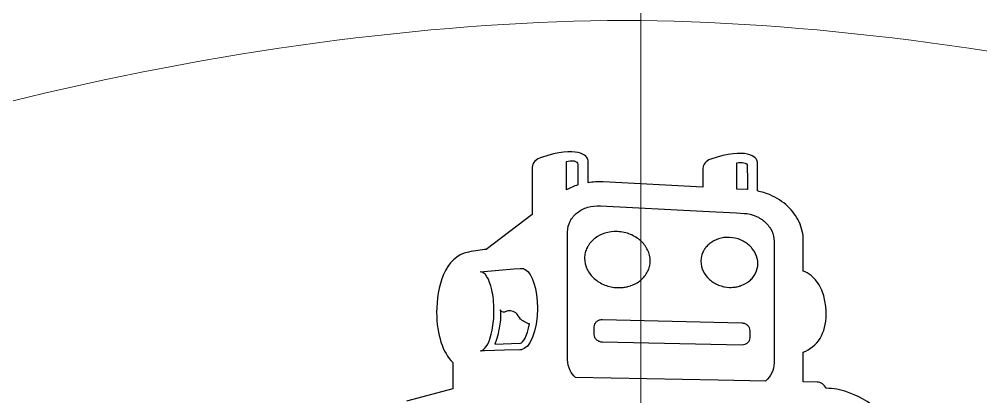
# Model space of a CAD drawing. Header units: millimetres. Extents: x -1949 to 1995, y -1808 to 1842.
# Drawn here: x -1389.8 to -1263.7, y -410.7 to -361.1 of the extents above; entities that cross this region are included whole.
import ezdxf

# ---------------------------------------------------------------- set-up
doc = ezdxf.new("R2010")
doc.units = ezdxf.units.MM
doc.layers.add('Front', color=1, linetype='Continuous', lineweight=0, true_color=0xff0000)
doc.layers.add('Referance lines', color=2, linetype='Continuous', lineweight=0, true_color=0xffff00)
doc.layers.add('TEXT', color=5, linetype='Continuous', true_color=0x0000ff)

msp = doc.modelspace()

# ---------------------------------------------------------------- linework, layer by layer
at = {"layer": 'Front', "color": 1, "true_color": 0xff0000}
for points in [[(-1310.49701, -361.30707), (-1356.49367, -361.30707), (-1423.95658, -375.46533), (-1459.03503, -399.59874)], [(-1161.9601, -399.59874), (-1197.03854, -375.46656), (-1264.50173, -361.30707), (-1310.49701, -361.30707)]]:
    msp.add_open_spline(points, degree=3, dxfattribs=at)
at = {"layer": 'Referance lines', "color": 2, "true_color": 0xffff00}
for p, q in [((-1308.28862, 607.2217), (-1308.28862, -592.7783)), ((-1308.28862, 479.24482), (-1308.28862, -361.32843))]:
    msp.add_line(p, q, dxfattribs=at)
at = {"layer": 'Referance lines'}
msp.add_line((-1308.28862, -556.27815), (-1308.28862, 578.7217), dxfattribs=at)
at = {"layer": 'TEXT', "color": 5, "true_color": 0x0000ff}
for points in [[(-1315.21365, -382.56968), (-1315.21365, -379.68466)], [(-1322.52532, -380.52286), (-1322.52532, -386.31759)], [(-1318.04575, -383.4996), (-1318.04575, -379.78626), (-1318.04575, -379.78626)], [(-1300.14298, -380.68302), (-1300.14298, -383.1694), (-1313.21693, -382.47161)], [(-1294.35672, -383.4742), (-1295.66835, -383.40435), (-1295.66835, -379.96689), (-1295.66835, -379.9683)], [(-1292.98865, -383.66047), (-1292.98865, -379.89069)], [(-1313.59581, -385.60427), (-1300.14298, -386.31406), (-1295.71139, -386.5469), (-1294.73843, -386.5977)], [(-1322.53661, -386.75927), (-1328.56065, -391.32492)], [(-1317.88418, -405.77258), (-1317.88418, -389.02551)], [(-1290.80496, -390.2687), (-1290.80496, -406.18886)], [(-1286.97591, -394.17748), (-1286.97591, -390.4458), (-1286.96744, -390.16428)], [(-1329.35369, -394.24804), (-1326.9033, -394.05048), (-1326.9033, -394.04907)], [(-1326.9033, -394.04907), (-1324.94397, -393.88891), (-1324.11847, -393.82259)], [(-1295.01218, -401.01079), (-1313.30371, -400.55147)], [(-1314.43542, -401.48704), (-1314.43542, -402.48328)], [(-1293.95667, -402.92637), (-1293.95667, -401.96681)], [(-1327.42541, -403.73423), (-1324.14528, -403.63545)], [(-1313.30371, -403.4633), (-1295.01218, -403.82877)], [(-1324.13187, -404.48565), (-1324.14669, -404.48565), (-1326.19068, -404.54844), (-1328.7963, -404.62887), (-1329.32335, -404.64157)], [(-1324.122, -404.48565), (-1324.12552, -404.48565)], [(-1323.99288, -404.47859), (-1323.99288, -404.47859), (-1324.04368, -404.47859)], [(-1285.15487, -408.72745), (-1286.97591, -408.69499), (-1286.97591, -404.81585)], [(-1332.95908, -406.15287), (-1332.95908, -409.59457), (-1339.03673, -411.25122)], [(-1291.92467, -408.60327), (-1298.13638, -408.49038), (-1316.85195, -408.14748)]]:
    msp.add_lwpolyline(points, dxfattribs=at)
for points in [[(-1315.21365, -379.68466), (-1315.21365, -378.97276), (-1316.67345, -377.69782), (-1321.33435, -379.27191)], [(-1292.98865, -379.89069), (-1292.98865, -379.17949), (-1294.44774, -377.90455), (-1299.10864, -379.47794)], [(-1321.33435, -379.27191), (-1321.99122, -379.4356), (-1322.52532, -379.9937), (-1322.52532, -380.52286)], [(-1318.04575, -379.78626), (-1317.39946, -379.66632), (-1316.53657, -379.61411), (-1316.53657, -380.18843)], [(-1299.13757, -379.49205), (-1299.70695, -379.70583), (-1300.14298, -380.20536), (-1300.14298, -380.68302)], [(-1299.10864, -379.47794), (-1299.12275, -379.48499), (-1299.12981, -379.48711), (-1299.13757, -379.49205)], [(-1316.53657, -380.18843), (-1316.53657, -380.79591), (-1316.53092, -382.06803), (-1316.5274, -382.86601)], [(-1295.66835, -379.9683), (-1295.04605, -379.87022), (-1294.31298, -379.8667), (-1294.31298, -380.39727)], [(-1294.31298, -380.39727), (-1294.31298, -381.12329), (-1294.3024, -382.80534), (-1294.30098, -383.48126)], [(-1316.52951, -382.86601), (-1317.06432, -383.0297), (-1317.56809, -383.24631), (-1318.04575, -383.4996)], [(-1313.21693, -382.47161), (-1313.89708, -382.43421), (-1314.56525, -382.47161), (-1315.21365, -382.56968)], [(-1294.30098, -383.48126), (-1294.31933, -383.48126), (-1294.33838, -383.4742), (-1294.35672, -383.4742)], [(-1291.32636, -384.17552), (-1291.85694, -383.94692), (-1292.41433, -383.77971), (-1292.98865, -383.66047)], [(-1289.0199, -385.66777), (-1289.67818, -385.0483), (-1290.455, -384.54453), (-1291.32636, -384.17552)], [(-1316.61912, -386.51232), (-1316.23036, -386.20259), (-1315.76751, -385.96058), (-1315.25457, -385.80183)], [(-1315.25457, -385.80183), (-1314.74446, -385.64449), (-1314.18354, -385.57394), (-1313.59581, -385.60427)], [(-1287.51636, -387.71671), (-1287.86773, -386.96459), (-1288.37291, -386.27385), (-1289.0199, -385.66777)], [(-1322.52532, -386.31759), (-1322.52532, -386.44671), (-1322.53661, -386.75927), (-1322.53661, -386.75927)], [(-1317.5434, -387.62287), (-1317.32467, -387.19954), (-1317.0107, -386.82206), (-1316.61912, -386.51232)], [(-1294.73843, -386.5977), (-1294.1881, -386.62098), (-1293.67375, -386.7501), (-1293.20102, -386.95189)], [(-1293.20102, -386.95189), (-1292.72971, -387.15297), (-1292.30638, -387.42672), (-1291.95148, -387.76327)], [(-1317.88418, -389.02551), (-1317.88418, -388.52245), (-1317.76212, -388.05185), (-1317.5434, -387.62287)], [(-1291.95148, -387.76327), (-1291.59659, -388.09206), (-1291.30802, -388.48012), (-1291.11328, -388.90557)], [(-1286.96744, -390.16428), (-1286.96744, -389.32679), (-1287.153, -388.5027), (-1287.51636, -387.71671)], [(-1313.00385, -389.19979), (-1313.47375, -389.34513), (-1313.89426, -389.57091), (-1314.26256, -389.84678)], [(-1311.32604, -388.9853), (-1311.91659, -388.9599), (-1312.48597, -389.03398), (-1313.00385, -389.19979)], [(-1309.6567, -389.35007), (-1310.16752, -389.14264), (-1310.73408, -389.01211), (-1311.32604, -388.9853)], [(-1308.30062, -390.19674), (-1308.68585, -389.84819), (-1309.14446, -389.56174), (-1309.6567, -389.35007)], [(-1296.63708, -389.75224), (-1297.15143, -389.72754), (-1297.64673, -389.79598), (-1298.09405, -389.94344)], [(-1295.1914, -390.07467), (-1295.63448, -389.88841), (-1296.12132, -389.77764), (-1296.63708, -389.75224)], [(-1291.11328, -388.90557), (-1290.91291, -389.33172), (-1290.80496, -389.79245), (-1290.80496, -390.2687)], [(-1315.31948, -391.06104), (-1315.32866, -391.08009), (-1315.33007, -391.09773), (-1315.33924, -391.11325)], [(-1315.29832, -391.03), (-1315.30396, -391.0434), (-1315.31172, -391.05257), (-1315.31948, -391.06104)], [(-1315.10358, -390.73649), (-1315.1692, -390.83526), (-1315.24328, -390.92487), (-1315.29832, -391.03)], [(-1314.84465, -390.37806), (-1314.94201, -390.49166), (-1315.02174, -390.61372), (-1315.10358, -390.73649)], [(-1314.59417, -390.13112), (-1314.67672, -390.21296), (-1314.76703, -390.29269), (-1314.84465, -390.37806)], [(-1314.38462, -389.92369), (-1314.46012, -389.99001), (-1314.52009, -390.06409), (-1314.59417, -390.13112)], [(-1314.26256, -389.84678), (-1314.30348, -389.87571), (-1314.34652, -389.89546), (-1314.38462, -389.92369)], [(-1307.38975, -391.39689), (-1307.60423, -390.95168), (-1307.91891, -390.54528), (-1308.30062, -390.19674)], [(-1299.73729, -391.04552), (-1299.75211, -391.06527), (-1299.76975, -391.09138), (-1299.78597, -391.11325)], [(-1299.3323, -390.63489), (-1299.47553, -390.76189), (-1299.61382, -390.89453), (-1299.73729, -391.04552)], [(-1299.29138, -390.59396), (-1299.3069, -390.60596), (-1299.31819, -390.6243), (-1299.3323, -390.63489)], [(-1299.23776, -390.55586), (-1299.25328, -390.56997), (-1299.27515, -390.57985), (-1299.29138, -390.59396)], [(-1298.09405, -389.94344), (-1298.52303, -390.08173), (-1298.90615, -390.29481), (-1299.23776, -390.55586)], [(-1294.56275, -390.40417), (-1294.76171, -390.27858), (-1294.96985, -390.1671), (-1295.1914, -390.07467)], [(-1294.01241, -390.82891), (-1294.18104, -390.6744), (-1294.3666, -390.53329), (-1294.56275, -390.40417)], [(-1293.71326, -391.145), (-1293.8071, -391.03564), (-1293.90517, -390.9291), (-1294.01241, -390.82891)], [(-1330.90097, -391.67699), (-1334.00048, -392.25766), (-1335.08421, -396.29697), (-1335.07363, -399.58274)], [(-1328.56065, -391.32492), (-1329.22034, -391.39406), (-1329.98869, -391.50766), (-1330.90097, -391.67699)], [(-1315.57842, -391.792), (-1315.63063, -392.01495), (-1315.66521, -392.25061), (-1315.66521, -392.4912)], [(-1315.56713, -391.72497), (-1315.57066, -391.74825), (-1315.5749, -391.77012), (-1315.57842, -391.792)], [(-1315.33924, -391.11325), (-1315.4352, -391.30869), (-1315.51281, -391.51189), (-1315.56713, -391.72497)], [(-1307.05531, -392.83269), (-1307.05531, -392.32822), (-1307.17737, -391.8435), (-1307.38975, -391.39689)], [(-1300.32855, -392.26049), (-1300.37088, -392.46227), (-1300.39981, -392.67041), (-1300.39981, -392.88137)], [(-1300.31867, -392.1991), (-1300.32149, -392.21886), (-1300.32361, -392.24144), (-1300.32855, -392.26049)], [(-1300.11406, -391.63889), (-1300.20013, -391.8181), (-1300.26646, -392.00578), (-1300.31867, -392.1991)], [(-1300.10559, -391.60855), (-1300.107, -391.61702), (-1300.10912, -391.6276), (-1300.11406, -391.63889)], [(-1300.07243, -391.55846), (-1300.08019, -391.5761), (-1300.09571, -391.58809), (-1300.10559, -391.60855)], [(-1299.78597, -391.11325), (-1299.89251, -391.25084), (-1299.99058, -391.40324), (-1300.07243, -391.55846)], [(-1293.7062, -391.15276), (-1293.70973, -391.15276), (-1293.70973, -391.14571), (-1293.71326, -391.145)], [(-1293.22219, -391.90065), (-1293.34425, -391.63254), (-1293.51358, -391.38489), (-1293.7062, -391.15276)], [(-1292.9315, -393.17771), (-1292.9315, -392.72897), (-1293.03592, -392.29506), (-1293.22219, -391.90065)], [(-1315.66521, -392.4912), (-1315.66521, -392.9985), (-1315.54103, -393.48956), (-1315.31948, -393.94041)], [(-1307.38975, -394.23463), (-1307.17737, -393.80847), (-1307.05531, -393.33434), (-1307.05531, -392.83269)], [(-1300.39981, -392.88137), (-1300.39981, -393.33646), (-1300.29468, -393.7732), (-1300.10559, -394.17536)], [(-1293.22219, -394.43007), (-1293.03592, -394.04977), (-1292.9315, -393.62503), (-1292.9315, -393.17771)], [(-1327.83533, -396.62011), (-1328.15777, -395.18784), (-1328.7201, -394.25932), (-1329.35369, -394.24804)], [(-1324.11847, -393.82259), (-1324.08742, -393.81553), (-1324.0585, -393.81553), (-1324.02745, -393.81553)], [(-1324.02745, -393.81553), (-1323.99923, -393.81553), (-1323.96889, -393.80777), (-1323.94067, -393.80847)], [(-1323.94067, -393.80847), (-1323.77204, -393.81553), (-1323.60976, -393.8621), (-1323.45172, -393.95735)], [(-1323.45172, -393.95735), (-1322.53661, -394.50768), (-1321.85011, -396.52275), (-1321.85293, -399.04793)], [(-1315.31948, -393.94041), (-1315.09794, -394.39338), (-1314.77832, -394.80542), (-1314.38462, -395.15185)], [(-1308.30062, -395.36422), (-1307.91891, -395.04672), (-1307.60423, -394.66572), (-1307.38975, -394.23463)], [(-1300.10559, -394.17536), (-1299.91156, -394.57682), (-1299.63498, -394.94371), (-1299.29138, -395.25275)], [(-1293.59684, -395.01215), (-1293.44797, -394.83153), (-1293.32308, -394.6368), (-1293.22219, -394.43007)], [(-1285.94932, -394.72922), (-1286.25836, -394.49357), (-1286.60831, -394.31295), (-1286.97591, -394.17748)], [(-1283.97095, -399.86073), (-1283.97095, -398.7777), (-1284.15862, -396.10859), (-1285.94932, -394.72922)], [(-1314.38462, -395.15326), (-1313.98951, -395.50251), (-1313.52173, -395.78756), (-1313.00385, -395.99429)], [(-1313.00385, -395.99429), (-1312.48597, -396.19819), (-1311.91659, -396.32025), (-1311.32604, -396.34001)], [(-1310.02711, -396.21089), (-1309.90011, -396.17702), (-1309.77735, -396.14316), (-1309.6567, -396.10506)], [(-1309.6567, -396.10506), (-1309.63059, -396.09447), (-1309.60448, -396.07966), (-1309.5805, -396.06837)], [(-1309.5805, -396.06837), (-1309.36318, -395.9957), (-1309.15293, -395.9068), (-1308.95749, -395.80026)], [(-1308.95749, -395.80026), (-1308.94973, -395.80026), (-1308.93703, -395.79179), (-1308.92856, -395.78685)], [(-1308.92856, -395.78685), (-1308.70278, -395.6662), (-1308.49182, -395.52439), (-1308.30062, -395.36422)], [(-1299.29138, -395.25275), (-1298.9506, -395.5646), (-1298.54702, -395.82072), (-1298.09405, -396.00205)], [(-1298.09405, -396.00205), (-1297.64673, -396.18267), (-1297.15143, -396.29203), (-1296.63708, -396.30967)], [(-1295.32968, -396.13963), (-1295.2937, -396.12975), (-1295.2549, -396.11846), (-1295.22103, -396.10929)], [(-1295.22103, -396.10929), (-1295.21256, -396.10224), (-1295.20057, -396.10082), (-1295.1914, -396.098)], [(-1295.1914, -396.098), (-1295.17023, -396.09095), (-1295.154, -396.08177), (-1295.13566, -396.07331)], [(-1295.13566, -396.07331), (-1294.71444, -395.92373), (-1294.33273, -395.71065), (-1294.01241, -395.43972)], [(-1294.01241, -395.43972), (-1293.86001, -395.30849), (-1293.72384, -395.16385), (-1293.59684, -395.01215)], [(-1327.55241, -399.36261), (-1327.55311, -398.34026), (-1327.65824, -397.4061), (-1327.83533, -396.62011)], [(-1311.32604, -396.34001), (-1311.12566, -396.34706), (-1310.93022, -396.34001), (-1310.73831, -396.32025)], [(-1310.73831, -396.32025), (-1310.69316, -396.3132), (-1310.64871, -396.3132), (-1310.60285, -396.30544)], [(-1310.60285, -396.30544), (-1310.41164, -396.28568), (-1310.22678, -396.25746), (-1310.04898, -396.21795)], [(-1310.04898, -396.21795), (-1310.03911, -396.21089), (-1310.03558, -396.21089), (-1310.02711, -396.21089)], [(-1296.63708, -396.30967), (-1296.48821, -396.31672), (-1296.34145, -396.30967), (-1296.19752, -396.29697)], [(-1296.19752, -396.29697), (-1296.15377, -396.29697), (-1296.10791, -396.2885), (-1296.06064, -396.28568)], [(-1296.06064, -396.28568), (-1295.95975, -396.27157), (-1295.86167, -396.25957), (-1295.76501, -396.24405)], [(-1295.76501, -396.24405), (-1295.71774, -396.23276), (-1295.67188, -396.2243), (-1295.62672, -396.21795)], [(-1295.62672, -396.21795), (-1295.52653, -396.19396), (-1295.42423, -396.16715), (-1295.32968, -396.13963)], [(-1335.07363, -399.58274), (-1335.05528, -402.54466), (-1334.27141, -404.86382), (-1332.95908, -406.15287)], [(-1327.7796, -401.90896), (-1327.63213, -401.15684), (-1327.55029, -400.29041), (-1327.55241, -399.36261)], [(-1326.06086, -399.51571), (-1326.10884, -399.5397), (-1326.53147, -399.63284), (-1326.72691, -399.25889)], [(-1326.72691, -399.25889), (-1326.69163, -399.49807), (-1326.67893, -399.74431), (-1326.68034, -399.99267)], [(-1324.69773, -399.64412), (-1325.1126, -399.30405), (-1325.61989, -399.30264), (-1326.06086, -399.51571)], [(-1324.05144, -400.46539), (-1324.31038, -400.22974), (-1324.42327, -399.8699), (-1324.69773, -399.64412)], [(-1321.85293, -399.04793), (-1321.85998, -402.03172), (-1322.83083, -404.38969), (-1323.99288, -404.47859)], [(-1286.97591, -404.81585), (-1285.11606, -404.07431), (-1283.97095, -402.35134), (-1283.97095, -399.86073)], [(-1326.68034, -399.99267), (-1326.68457, -400.77936), (-1326.84615, -401.56817), (-1326.94351, -402.06771)], [(-1323.78403, -400.68694), (-1323.87435, -400.62061), (-1323.96466, -400.54794), (-1324.05144, -400.46539)], [(-1324.05144, -403.63051), (-1323.7664, -403.60017), (-1323.1822, -402.71047), (-1322.88586, -401.10392)], [(-1323.11446, -401.03125), (-1323.34588, -400.95081), (-1323.56955, -400.84075), (-1323.78403, -400.68694)], [(-1322.88586, -401.10392), (-1322.96418, -401.08346), (-1323.04038, -401.05735), (-1323.11446, -401.03125)], [(-1314.35428, -401.1399), (-1314.40508, -401.24785), (-1314.43542, -401.36145), (-1314.43542, -401.48704)], [(-1314.34723, -401.11521), (-1314.35217, -401.12226), (-1314.34935, -401.13002), (-1314.35428, -401.1399)], [(-1314.34158, -401.10815), (-1314.34158, -401.10815), (-1314.34723, -401.10815), (-1314.34723, -401.11521)], [(-1314.11228, -400.82452), (-1314.20682, -400.90566), (-1314.28514, -400.99738), (-1314.34158, -401.10815)], [(-1314.10381, -400.81394), (-1314.10805, -400.81394), (-1314.10805, -400.82099), (-1314.11228, -400.82452)], [(-1314.08335, -400.80335), (-1314.09252, -400.81041), (-1314.09887, -400.81041), (-1314.10381, -400.81394)], [(-1313.74539, -400.61638), (-1313.87098, -400.65871), (-1313.98387, -400.72433), (-1314.08335, -400.80335)], [(-1313.30371, -400.55147), (-1313.46176, -400.54371), (-1313.60922, -400.56981), (-1313.74539, -400.61638)], [(-1294.60367, -401.09334), (-1294.72785, -401.04395), (-1294.86684, -401.01149), (-1295.01218, -401.01079)], [(-1294.26712, -401.30006), (-1294.36166, -401.21681), (-1294.47667, -401.14202), (-1294.60367, -401.09334)], [(-1329.21611, -404.6197), (-1328.59945, -404.43979), (-1328.06605, -403.3998), (-1327.7796, -401.90896)], [(-1326.94351, -402.06771), (-1327.02747, -402.51221), (-1327.13401, -402.91579), (-1327.25537, -403.27844)], [(-1294.04063, -401.60486), (-1294.09496, -401.48915), (-1294.17046, -401.38685), (-1294.26712, -401.30006)], [(-1293.95667, -401.96681), (-1293.95667, -401.84052), (-1293.98701, -401.71705), (-1294.04063, -401.60486)], [(-1327.25537, -403.27844), (-1327.30828, -403.43719), (-1327.36473, -403.59171), (-1327.42541, -403.73423)], [(-1324.14528, -403.63545), (-1324.11494, -403.6284), (-1324.0846, -403.6284), (-1324.05144, -403.6284)], [(-1314.43542, -402.48328), (-1314.43542, -402.61734), (-1314.4065, -402.74222), (-1314.34723, -402.86075)], [(-1314.34723, -402.86075), (-1314.29008, -402.97364), (-1314.20682, -403.08159), (-1314.10381, -403.16979)], [(-1314.10381, -403.16979), (-1314.0008, -403.25798), (-1313.88086, -403.33206), (-1313.74539, -403.38004)], [(-1313.74539, -403.38004), (-1313.60922, -403.43296), (-1313.46176, -403.46189), (-1313.30371, -403.4633)], [(-1294.60367, -403.76527), (-1294.47667, -403.72153), (-1294.36166, -403.6538), (-1294.26712, -403.57195)], [(-1294.26712, -403.57195), (-1294.17046, -403.49293), (-1294.09496, -403.39274), (-1294.04063, -403.28409)], [(-1294.04063, -403.28409), (-1293.98701, -403.17543), (-1293.95667, -403.05478), (-1293.95667, -402.92637)], [(-1329.32335, -404.64157), (-1329.28596, -404.63452), (-1329.25209, -404.62887), (-1329.21611, -404.6197)], [(-1324.12552, -404.48565), (-1324.12976, -404.48565), (-1324.13046, -404.48565), (-1324.13187, -404.48565)], [(-1324.04368, -404.47859), (-1324.07049, -404.47859), (-1324.09448, -404.48706), (-1324.122, -404.48565)], [(-1295.01218, -403.82877), (-1294.86684, -403.82877), (-1294.72785, -403.80902), (-1294.60367, -403.76527)], [(-1317.5434, -407.19498), (-1317.76212, -406.75683), (-1317.88418, -406.27423), (-1317.88418, -405.77258)], [(-1290.80496, -406.18886), (-1290.80496, -406.66722), (-1290.91291, -407.12231), (-1291.11328, -407.53435)], [(-1316.85195, -408.14748), (-1317.13558, -407.86385), (-1317.37195, -407.54423), (-1317.5434, -407.19498)], [(-1291.11328, -407.53435), (-1291.30308, -407.93511), (-1291.58318, -408.29706), (-1291.92467, -408.60327)], [(-1283.98858, -409.54519), (-1284.1805, -409.08799), (-1284.65886, -408.73662), (-1285.15487, -408.72745)], [(-1281.1713, -410.03978), (-1282.06453, -409.72299), (-1283.01562, -409.5593), (-1283.98858, -409.54519)], [(-1280.31123, -410.41161), (-1280.58992, -410.27261), (-1280.87215, -410.14561), (-1281.1713, -410.03978)], [(-1275.81049, -413.53581), (-1276.86741, -412.40621), (-1279.00383, -410.83917), (-1280.31123, -410.41161)]]:
    msp.add_open_spline(points, degree=3, dxfattribs=at)

doc.saveas('drawing.dxf')
